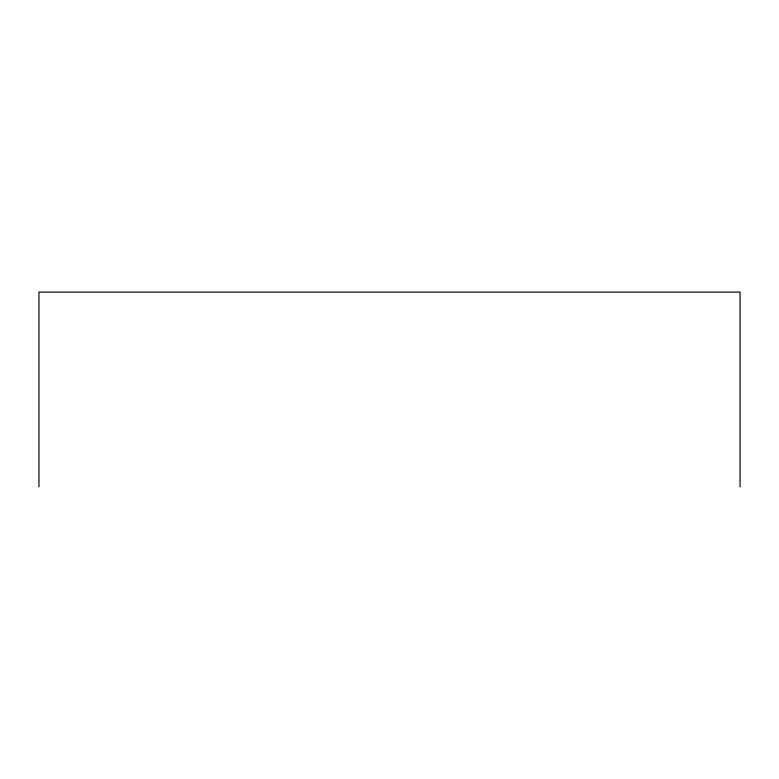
<?xml version="1.0" encoding="UTF-8"?>
<svg xmlns="http://www.w3.org/2000/svg" width="779" height="779" viewBox="0 0 779 779"><rect width="100%" height="100%" fill="white"/><g stroke="black" fill="none" stroke-linecap="round" stroke-linejoin="round"><path stroke-width="1.17" d="M740.05 486.885L740.05 292.115L38.95 292.115L38.95 486.885"/></g></svg>
